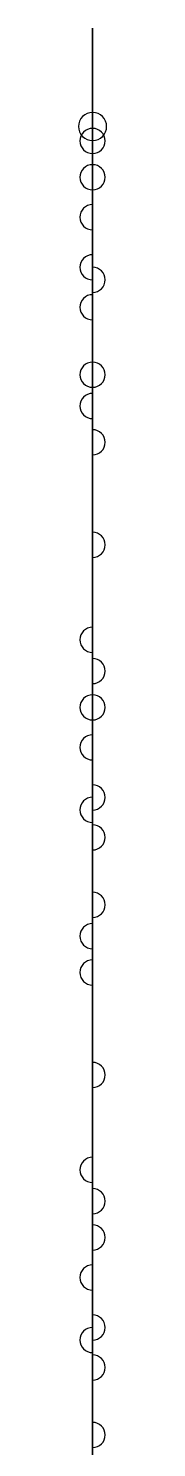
# Model space of a CAD drawing. Header units: millimetres. Extents: x 306 to 308, y -192 to 122.
# Drawn here: x 306.2 to 308.2, y 20.8 to 122 of the extents above; entities that cross this region are included whole.
import ezdxf

# ---------------------------------------------------------------- set-up
doc = ezdxf.new("R2010")
doc.units = ezdxf.units.MM
doc.layers.add('f', color=7, linetype='CONTINUOUS')

msp = doc.modelspace()

# ---------------------------------------------------------------- linework, layer by layer
at = {"layer": 'f'}
for p, q in [((307.16, 122, 373.26), (307.16, -192, 373.26)), ((307.16, 122, 373.26), (307.16, 122, -19.74)), ((307.16, -192, -19.74), (307.16, 122, -19.74)), ((307.16, 116, 169.76), (307.16, 116, 156.59)), ((307.16, 116, 208.26), (307.16, 116, 195.09)), ((307.16, 116, 246.76), (307.16, 116, 233.59)), ((307.16, 116, 285.26), (307.16, 116, 272.09)), ((307.16, 116, 366.26), (307.16, 116, 340.01)), ((307.16, 116, 323.76), (307.16, 116, 310.59)), ((307.16, 116, 135.26), (307.16, 116, 109.01)), ((307.16, 116, 92.76), (307.16, 116, 79.59)), ((307.16, 116, 58.26), (307.16, 116, 32.01)), ((307.16, 116, 15.76), (307.16, 116, 2.59)), ((307.16, 115, 170.76), (307.16, 108.53, 170.76)), ((307.16, 115, 209.26), (307.16, 108.53, 209.26)), ((307.16, 115, 213.26), (307.16, 102.11, 213.26)), ((307.16, 102.11, 211.26), (307.16, 115, 211.26)), ((307.16, 115, 247.76), (307.16, 108.53, 247.76)), ((307.16, 115, 286.26), (307.16, 108.53, 286.26)), ((307.16, 115, 328.76), (307.16, 102.11, 328.76)), ((307.16, 102.11, 326.76), (307.16, 115, 326.76)), ((307.16, 115, 290.26), (307.16, 102.11, 290.26)), ((307.16, 102.11, 288.26), (307.16, 115, 288.26)), ((307.16, 115, 251.76), (307.16, 102.11, 251.76)), ((307.16, 102.11, 249.76), (307.16, 115, 249.76)), ((307.16, 115, 97.76), (307.16, 102.11, 97.76)), ((307.16, 102.11, 95.76), (307.16, 115, 95.76)), ((307.16, 115, 20.76), (307.16, 102.11, 20.76)), ((307.16, 102.11, 18.76), (307.16, 115, 18.76)), ((307.16, 115, 174.76), (307.16, 102.11, 174.76)), ((307.16, 102.11, 172.76), (307.16, 115, 172.76)), ((307.16, 115, 367.26), (307.16, 102.11, 367.26)), ((307.16, 115, 324.76), (307.16, 108.53, 324.76)), ((307.16, 115, 136.26), (307.16, 102.11, 136.26)), ((307.16, 115, 93.76), (307.16, 108.53, 93.76)), ((307.16, 115, 59.26), (307.16, 102.11, 59.26)), ((307.16, 115, 16.76), (307.16, 108.53, 16.76)), ((307.16, 114.87, 188.55), (307.16, 104.97, 208.7)), ((307.16, 114.87, 150.05), (307.16, 104.97, 170.2)), ((307.16, 114.87, 304.05), (307.16, 104.97, 324.2)), ((307.16, 114.87, 265.55), (307.16, 104.97, 285.7)), ((307.16, 114.87, 73.05), (307.16, 104.97, 93.2)), ((307.16, 114.87, -3.95), (307.16, 104.97, 16.2)), ((307.16, 114.87, 227.05), (307.16, 104.97, 247.2)), ((307.16, 107.63, 169.32), (307.16, 114.1, 156.15)), ((307.16, 107.63, 207.82), (307.16, 114.1, 194.65)), ((307.16, 107.63, 246.32), (307.16, 114.1, 233.15)), ((307.16, 107.63, 284.82), (307.16, 114.1, 271.65)), ((307.16, 101.21, 365.82), (307.16, 114.1, 339.57)), ((307.16, 107.63, 323.32), (307.16, 114.1, 310.15)), ((307.16, 101.21, 134.82), (307.16, 114.1, 108.57)), ((307.16, 107.63, 92.32), (307.16, 114.1, 79.15)), ((307.16, 101.21, 57.82), (307.16, 114.1, 31.57)), ((307.16, 107.63, 15.32), (307.16, 114.1, 2.15)), ((307.16, 103.18, 207.82), (307.16, 113.07, 187.66)), ((307.16, 103.18, 169.32), (307.16, 113.07, 149.16)), ((307.16, 103.18, 323.32), (307.16, 113.07, 303.16)), ((307.16, 103.18, 284.82), (307.16, 113.07, 264.66)), ((307.16, 103.18, 92.32), (307.16, 113.07, 72.16)), ((307.16, 103.18, 15.32), (307.16, 113.07, -4.84)), ((307.16, 103.18, 246.32), (307.16, 113.07, 226.16)), ((307.16, 112.28, -12.3), (307.16, 98.19, 16.39)), ((307.16, 112.28, 64.7), (307.16, 98.19, 93.39)), ((307.16, 112.28, 218.7), (307.16, 98.19, 247.39)), ((307.16, 112.28, 257.2), (307.16, 98.19, 285.89)), ((307.16, 112.28, 295.7), (307.16, 98.19, 324.39)), ((307.16, 112.28, 141.7), (307.16, 98.19, 170.39)), ((307.16, 112.28, 180.2), (307.16, 98.19, 208.89)), ((307.16, 112.28, 103.2), (307.16, 98.19, 131.89)), ((307.16, 112.28, 26.2), (307.16, 98.19, 54.89)), ((307.16, 112.28, 334.2), (307.16, 98.19, 362.89)), ((307.16, 83.21, 217.26), (307.16, 111.38, 217.26)), ((307.16, 83.21, 255.76), (307.16, 111.38, 255.76)), ((307.16, 83.21, 294.26), (307.16, 111.38, 294.26)), ((307.16, 83.21, 140.26), (307.16, 111.38, 140.26)), ((307.16, 83.21, 178.76), (307.16, 111.38, 178.76)), ((307.16, 96.4, 15.51), (307.16, 110.48, -13.18)), ((307.16, 96.4, 92.51), (307.16, 110.48, 63.82)), ((307.16, 96.4, 131.01), (307.16, 110.48, 102.32)), ((307.16, 96.4, 54.01), (307.16, 110.48, 25.32)), ((307.16, 96.4, 362.01), (307.16, 110.48, 333.32)), ((307.16, 106.93, 65.26), (307.16, 83.21, 65.26)), ((307.16, 83.21, 63.26), (307.16, 106.93, 63.26)), ((307.16, 106.93, 103.76), (307.16, 83.21, 103.76)), ((307.16, 83.21, 101.76), (307.16, 106.93, 101.76)), ((307.16, 106.93, 26.76), (307.16, 83.21, 26.76)), ((307.16, 83.21, 24.76), (307.16, 106.93, 24.76)), ((307.16, 106.93, -11.74), (307.16, 83.21, -11.74)), ((307.16, 83.21, -13.74), (307.16, 106.93, -13.74)), ((307.16, 83.21, 332.76), (307.16, 106.93, 332.76)), ((307.16, 106.93, 334.76), (307.16, 83.21, 334.76)), ((307.16, 105.86, 338.2), (307.16, 98.19, 353.81)), ((307.16, 105.86, -8.3), (307.16, 98.19, 7.31)), ((307.16, 105.86, 30.2), (307.16, 98.19, 45.81)), ((307.16, 105.86, 107.2), (307.16, 98.19, 122.81)), ((307.16, 105.86, 68.7), (307.16, 98.19, 84.31)), ((307.16, 89.63, 336.76), (307.16, 104.96, 336.76)), ((307.16, 89.63, -9.74), (307.16, 104.96, -9.74)), ((307.16, 89.63, 28.76), (307.16, 104.96, 28.76)), ((307.16, 89.63, 105.76), (307.16, 104.96, 105.76)), ((307.16, 89.63, 67.26), (307.16, 104.96, 67.26)), ((307.16, 96.4, 353.81), (307.16, 88.73, 338.2)), ((307.16, 96.4, 7.31), (307.16, 88.73, -8.3)), ((307.16, 96.4, 45.81), (307.16, 88.73, 30.2)), ((307.16, 96.4, 247.39), (307.16, 82.31, 218.7)), ((307.16, 96.4, 285.89), (307.16, 82.31, 257.2)), ((307.16, 96.4, 324.39), (307.16, 82.31, 295.7)), ((307.16, 96.4, 170.39), (307.16, 82.31, 141.7)), ((307.16, 96.4, 208.89), (307.16, 82.31, 180.2)), ((307.16, 96.4, 122.81), (307.16, 88.73, 107.2)), ((307.16, 96.4, 84.31), (307.16, 88.73, 68.7)), ((307.16, 86.07, 337.32), (307.16, 95.97, 357.47)), ((307.16, 86.07, 29.32), (307.16, 95.97, 49.47)), ((307.16, 86.07, 106.32), (307.16, 95.97, 126.47)), ((307.16, 86.07, 67.82), (307.16, 95.97, 87.97)), ((307.16, 86.07, -9.18), (307.16, 95.97, 10.97)), ((307.16, 94.17, 358.35), (307.16, 84.28, 338.2)), ((307.16, 94.17, 50.35), (307.16, 84.28, 30.2)), ((307.16, 94.17, 127.35), (307.16, 84.28, 107.2)), ((307.16, 94.17, 88.85), (307.16, 84.28, 68.7)), ((307.16, 94.17, 11.85), (307.16, 84.28, -8.3)), ((307.16, 79.29, 298.63), (307.16, 93.38, 327.32)), ((307.16, 79.29, 221.63), (307.16, 93.38, 250.32)), ((307.16, 79.29, 29.13), (307.16, 93.38, 57.82)), ((307.16, 79.29, 67.63), (307.16, 93.38, 96.32)), ((307.16, 79.29, 106.13), (307.16, 93.38, 134.82)), ((307.16, 79.29, 260.13), (307.16, 93.38, 288.82)), ((307.16, 79.29, 337.13), (307.16, 93.38, 365.82)), ((307.16, 79.29, -9.37), (307.16, 93.38, 19.32)), ((307.16, 79.29, 183.13), (307.16, 93.38, 211.82)), ((307.16, 79.29, 144.63), (307.16, 93.38, 173.32)), ((307.16, 92.48, 290.26), (307.16, 64.31, 290.26)), ((307.16, 92.48, 367.26), (307.16, 64.31, 367.26)), ((307.16, 92.48, 20.76), (307.16, 64.31, 20.76)), ((307.16, 91.58, 328.2), (307.16, 77.5, 299.51)), ((307.16, 91.58, 251.2), (307.16, 77.5, 222.51)), ((307.16, 91.58, 58.7), (307.16, 77.5, 30.01)), ((307.16, 91.58, 97.2), (307.16, 77.5, 68.51)), ((307.16, 91.58, 135.7), (307.16, 77.5, 107.01)), ((307.16, 91.58, 212.7), (307.16, 77.5, 184.01)), ((307.16, 91.58, 174.2), (307.16, 77.5, 145.51)), ((307.16, 88.03, 174.76), (307.16, 64.31, 174.76)), ((307.16, 64.31, 172.76), (307.16, 88.03, 172.76)), ((307.16, 88.03, 213.26), (307.16, 64.31, 213.26)), ((307.16, 64.31, 211.26), (307.16, 88.03, 211.26)), ((307.16, 88.03, 136.26), (307.16, 64.31, 136.26)), ((307.16, 64.31, 134.26), (307.16, 88.03, 134.26)), ((307.16, 88.03, 97.76), (307.16, 64.31, 97.76)), ((307.16, 64.31, 95.76), (307.16, 88.03, 95.76)), ((307.16, 88.03, 59.26), (307.16, 64.31, 59.26)), ((307.16, 64.31, 57.26), (307.16, 88.03, 57.26)), ((307.16, 88.03, 251.76), (307.16, 64.31, 251.76)), ((307.16, 64.31, 249.76), (307.16, 88.03, 249.76)), ((307.16, 88.03, 328.76), (307.16, 64.31, 328.76)), ((307.16, 64.31, 326.76), (307.16, 88.03, 326.76)), ((307.16, 79.29, 307.7), (307.16, 86.96, 323.32)), ((307.16, 79.29, 230.7), (307.16, 86.96, 246.32)), ((307.16, 79.29, 38.2), (307.16, 86.96, 53.82)), ((307.16, 79.29, 76.7), (307.16, 86.96, 92.32)), ((307.16, 79.29, 115.2), (307.16, 86.96, 130.82)), ((307.16, 79.29, 192.2), (307.16, 86.96, 207.82)), ((307.16, 79.29, 153.7), (307.16, 86.96, 169.32)), ((307.16, 86.06, 324.76), (307.16, 70.73, 324.76)), ((307.16, 86.06, 247.76), (307.16, 70.73, 247.76)), ((307.16, 86.06, 55.26), (307.16, 70.73, 55.26)), ((307.16, 86.06, 93.76), (307.16, 70.73, 93.76)), ((307.16, 86.06, 132.26), (307.16, 70.73, 132.26)), ((307.16, 86.06, 209.26), (307.16, 70.73, 209.26)), ((307.16, 86.06, 170.76), (307.16, 70.73, 170.76)), ((307.16, 69.83, 323.32), (307.16, 77.5, 307.7)), ((307.16, 69.83, 246.32), (307.16, 77.5, 230.7)), ((307.16, 69.83, 53.82), (307.16, 77.5, 38.2)), ((307.16, 69.83, 92.32), (307.16, 77.5, 76.7)), ((307.16, 69.83, 130.82), (307.16, 77.5, 115.2)), ((307.16, 63.41, 288.82), (307.16, 77.5, 260.13)), ((307.16, 63.41, 365.82), (307.16, 77.5, 337.13)), ((307.16, 63.41, 19.32), (307.16, 77.5, -9.37)), ((307.16, 69.83, 207.82), (307.16, 77.5, 192.2)), ((307.16, 69.83, 169.32), (307.16, 77.5, 153.7)), ((307.16, 77.07, 150.05), (307.16, 67.17, 170.2)), ((307.16, 77.07, 188.55), (307.16, 67.17, 208.7)), ((307.16, 77.07, 111.55), (307.16, 67.17, 131.7)), ((307.16, 77.07, 73.05), (307.16, 67.17, 93.2)), ((307.16, 77.07, 34.55), (307.16, 67.17, 54.7)), ((307.16, 77.07, 227.05), (307.16, 67.17, 247.2)), ((307.16, 77.07, 304.05), (307.16, 67.17, 324.2)), ((307.16, 65.38, 169.32), (307.16, 75.27, 149.16)), ((307.16, 65.38, 207.82), (307.16, 75.27, 187.66)), ((307.16, 65.38, 130.82), (307.16, 75.27, 110.66)), ((307.16, 65.38, 92.32), (307.16, 75.27, 72.16)), ((307.16, 65.38, 53.82), (307.16, 75.27, 33.66)), ((307.16, 65.38, 246.32), (307.16, 75.27, 226.16)), ((307.16, 65.38, 323.32), (307.16, 75.27, 303.16)), ((307.16, 74.48, 295.7), (307.16, 60.39, 324.39)), ((307.16, 74.48, 180.2), (307.16, 60.39, 208.89)), ((307.16, 74.48, 26.2), (307.16, 60.39, 54.89)), ((307.16, 74.48, 218.7), (307.16, 60.39, 247.39)), ((307.16, 74.48, 103.2), (307.16, 60.39, 131.89)), ((307.16, 74.48, 64.7), (307.16, 60.39, 93.39)), ((307.16, 74.48, -12.3), (307.16, 60.39, 16.39)), ((307.16, 74.48, 257.2), (307.16, 60.39, 285.89)), ((307.16, 74.48, 334.2), (307.16, 60.39, 362.89)), ((307.16, 74.48, 141.7), (307.16, 60.39, 170.39)), ((307.16, 45.41, 101.76), (307.16, 73.58, 101.76)), ((307.16, 58.6, 323.51), (307.16, 72.68, 294.82)), ((307.16, 58.6, 208.01), (307.16, 72.68, 179.32)), ((307.16, 58.6, 54.01), (307.16, 72.68, 25.32)), ((307.16, 58.6, 246.51), (307.16, 72.68, 217.82)), ((307.16, 58.6, 92.51), (307.16, 72.68, 63.82)), ((307.16, 58.6, 15.51), (307.16, 72.68, -13.18)), ((307.16, 58.6, 285.01), (307.16, 72.68, 256.32)), ((307.16, 58.6, 362.01), (307.16, 72.68, 333.32)), ((307.16, 58.6, 169.51), (307.16, 72.68, 140.82)), ((307.16, 69.13, 142.26), (307.16, 45.41, 142.26)), ((307.16, 45.41, 140.26), (307.16, 69.13, 140.26)), ((307.16, 69.13, 334.76), (307.16, 45.41, 334.76)), ((307.16, 45.41, 332.76), (307.16, 69.13, 332.76)), ((307.16, 45.41, -13.74), (307.16, 69.13, -13.74)), ((307.16, 69.13, -11.74), (307.16, 45.41, -11.74)), ((307.16, 45.41, 63.26), (307.16, 69.13, 63.26)), ((307.16, 69.13, 65.26), (307.16, 45.41, 65.26)), ((307.16, 45.41, 294.26), (307.16, 69.13, 294.26)), ((307.16, 69.13, 296.26), (307.16, 45.41, 296.26)), ((307.16, 69.13, 219.26), (307.16, 45.41, 219.26)), ((307.16, 45.41, 217.26), (307.16, 69.13, 217.26)), ((307.16, 45.41, 24.76), (307.16, 69.13, 24.76)), ((307.16, 69.13, 26.76), (307.16, 45.41, 26.76)), ((307.16, 69.13, 180.76), (307.16, 45.41, 180.76)), ((307.16, 45.41, 178.76), (307.16, 69.13, 178.76)), ((307.16, 45.41, 255.76), (307.16, 69.13, 255.76)), ((307.16, 69.13, 257.76), (307.16, 45.41, 257.76)), ((307.16, 68.06, 261.2), (307.16, 60.39, 276.81)), ((307.16, 68.06, 184.2), (307.16, 60.39, 199.81)), ((307.16, 68.06, 30.2), (307.16, 60.39, 45.81)), ((307.16, 68.06, 222.7), (307.16, 60.39, 238.31)), ((307.16, 68.06, 299.7), (307.16, 60.39, 315.31)), ((307.16, 68.06, 68.7), (307.16, 60.39, 84.31)), ((307.16, 68.06, -8.3), (307.16, 60.39, 7.31)), ((307.16, 68.06, 338.2), (307.16, 60.39, 353.81)), ((307.16, 68.06, 145.7), (307.16, 60.39, 161.31)), ((307.16, 51.83, 259.76), (307.16, 67.16, 259.76)), ((307.16, 51.83, 182.76), (307.16, 67.16, 182.76)), ((307.16, 51.83, 28.76), (307.16, 67.16, 28.76)), ((307.16, 51.83, 221.26), (307.16, 67.16, 221.26)), ((307.16, 51.83, 298.26), (307.16, 67.16, 298.26)), ((307.16, 51.83, 67.26), (307.16, 67.16, 67.26)), ((307.16, 51.83, -9.74), (307.16, 67.16, -9.74)), ((307.16, 51.83, 336.76), (307.16, 67.16, 336.76)), ((307.16, 51.83, 144.26), (307.16, 67.16, 144.26)), ((307.16, 58.6, 276.81), (307.16, 50.93, 261.2)), ((307.16, 58.6, 199.81), (307.16, 50.93, 184.2)), ((307.16, 58.6, 45.81), (307.16, 50.93, 30.2)), ((307.16, 58.6, 238.31), (307.16, 50.93, 222.7)), ((307.16, 58.6, 131.89), (307.16, 44.51, 103.2)), ((307.16, 58.6, 315.31), (307.16, 50.93, 299.7)), ((307.16, 58.6, 84.31), (307.16, 50.93, 68.7)), ((307.16, 58.6, 7.31), (307.16, 50.93, -8.3)), ((307.16, 58.6, 353.81), (307.16, 50.93, 338.2)), ((307.16, 58.6, 161.31), (307.16, 50.93, 145.7)), ((307.16, 48.27, 144.82), (307.16, 58.17, 164.97)), ((307.16, 48.27, 337.32), (307.16, 58.17, 357.47)), ((307.16, 48.27, 260.32), (307.16, 58.17, 280.47)), ((307.16, 48.27, -9.18), (307.16, 58.17, 10.97)), ((307.16, 48.27, 67.82), (307.16, 58.17, 87.97)), ((307.16, 48.27, 298.82), (307.16, 58.17, 318.97)), ((307.16, 48.27, 221.82), (307.16, 58.17, 241.97)), ((307.16, 48.27, 29.32), (307.16, 58.17, 49.47)), ((307.16, 48.27, 183.32), (307.16, 58.17, 203.47)), ((307.16, 56.37, 165.85), (307.16, 46.48, 145.7)), ((307.16, 56.37, 358.35), (307.16, 46.48, 338.2)), ((307.16, 56.37, 281.35), (307.16, 46.48, 261.2)), ((307.16, 56.37, 11.85), (307.16, 46.48, -8.3)), ((307.16, 56.37, 88.85), (307.16, 46.48, 68.7)), ((307.16, 56.37, 319.85), (307.16, 46.48, 299.7)), ((307.16, 56.37, 242.85), (307.16, 46.48, 222.7)), ((307.16, 56.37, 50.35), (307.16, 46.48, 30.2)), ((307.16, 56.37, 204.35), (307.16, 46.48, 184.2)), ((307.16, 41.49, 67.63), (307.16, 55.58, 96.32)), ((307.16, 41.49, 144.63), (307.16, 55.58, 173.32)), ((307.16, 41.49, 298.63), (307.16, 55.58, 327.32)), ((307.16, 41.49, 183.13), (307.16, 55.58, 211.82)), ((307.16, 41.49, 106.13), (307.16, 55.58, 134.82)), ((307.16, 41.49, 260.13), (307.16, 55.58, 288.82)), ((307.16, 41.49, 29.13), (307.16, 55.58, 57.82)), ((307.16, 41.49, -9.37), (307.16, 55.58, 19.32)), ((307.16, 41.49, 221.63), (307.16, 55.58, 250.32)), ((307.16, 41.49, 337.13), (307.16, 55.58, 365.82)), ((307.16, 54.68, 290.26), (307.16, 26.51, 290.26)), ((307.16, 54.68, 59.26), (307.16, 26.51, 59.26)), ((307.16, 54.68, 20.76), (307.16, 26.51, 20.76)), ((307.16, 53.78, 97.2), (307.16, 39.7, 68.51)), ((307.16, 53.78, 174.2), (307.16, 39.7, 145.51)), ((307.16, 53.78, 328.2), (307.16, 39.7, 299.51)), ((307.16, 53.78, 212.7), (307.16, 39.7, 184.01)), ((307.16, 53.78, 135.7), (307.16, 39.7, 107.01)), ((307.16, 53.78, 251.2), (307.16, 39.7, 222.51)), ((307.16, 53.78, 366.7), (307.16, 39.7, 338.01)), ((307.16, 50.23, 367.26), (307.16, 26.51, 367.26)), ((307.16, 26.51, 365.26), (307.16, 50.23, 365.26)), ((307.16, 50.23, 251.76), (307.16, 26.51, 251.76)), ((307.16, 26.51, 249.76), (307.16, 50.23, 249.76)), ((307.16, 50.23, 136.26), (307.16, 26.51, 136.26)), ((307.16, 26.51, 134.26), (307.16, 50.23, 134.26)), ((307.16, 50.23, 97.76), (307.16, 26.51, 97.76)), ((307.16, 26.51, 95.76), (307.16, 50.23, 95.76)), ((307.16, 50.23, 213.26), (307.16, 26.51, 213.26)), ((307.16, 26.51, 211.26), (307.16, 50.23, 211.26)), ((307.16, 50.23, 328.76), (307.16, 26.51, 328.76)), ((307.16, 26.51, 326.76), (307.16, 50.23, 326.76)), ((307.16, 50.23, 174.76), (307.16, 26.51, 174.76)), ((307.16, 26.51, 172.76), (307.16, 50.23, 172.76)), ((307.16, 41.49, 153.7), (307.16, 49.16, 169.32)), ((307.16, 41.49, 307.7), (307.16, 49.16, 323.32)), ((307.16, 41.49, 192.2), (307.16, 49.16, 207.82)), ((307.16, 41.49, 76.7), (307.16, 49.16, 92.32)), ((307.16, 41.49, 115.2), (307.16, 49.16, 130.82)), ((307.16, 41.49, 230.7), (307.16, 49.16, 246.32)), ((307.16, 41.49, 346.2), (307.16, 49.16, 361.82)), ((307.16, 48.26, 170.76), (307.16, 32.93, 170.76)), ((307.16, 48.26, 324.76), (307.16, 32.93, 324.76)), ((307.16, 48.26, 209.26), (307.16, 32.93, 209.26)), ((307.16, 48.26, 93.76), (307.16, 32.93, 93.76)), ((307.16, 48.26, 132.26), (307.16, 32.93, 132.26)), ((307.16, 48.26, 247.76), (307.16, 32.93, 247.76)), ((307.16, 48.26, 363.26), (307.16, 32.93, 363.26)), ((307.16, 32.03, 169.32), (307.16, 39.7, 153.7)), ((307.16, 32.03, 323.32), (307.16, 39.7, 307.7)), ((307.16, 32.03, 207.82), (307.16, 39.7, 192.2)), ((307.16, 32.03, 92.32), (307.16, 39.7, 76.7)), ((307.16, 32.03, 130.82), (307.16, 39.7, 115.2)), ((307.16, 25.61, 288.82), (307.16, 39.7, 260.13)), ((307.16, 25.61, 57.82), (307.16, 39.7, 29.13)), ((307.16, 25.61, 19.32), (307.16, 39.7, -9.37)), ((307.16, 32.03, 246.32), (307.16, 39.7, 230.7)), ((307.16, 32.03, 361.82), (307.16, 39.7, 346.2)), ((307.16, 39.27, 342.55), (307.16, 29.37, 362.7)), ((307.16, 39.27, 227.05), (307.16, 29.37, 247.2)), ((307.16, 39.27, 73.05), (307.16, 29.37, 93.2)), ((307.16, 39.27, 111.55), (307.16, 29.37, 131.7)), ((307.16, 39.27, 188.55), (307.16, 29.37, 208.7)), ((307.16, 39.27, 304.05), (307.16, 29.37, 324.2)), ((307.16, 39.27, 150.05), (307.16, 29.37, 170.2)), ((307.16, 27.58, 361.82), (307.16, 37.47, 341.66)), ((307.16, 27.58, 246.32), (307.16, 37.47, 226.16)), ((307.16, 27.58, 92.32), (307.16, 37.47, 72.16)), ((307.16, 27.58, 130.82), (307.16, 37.47, 110.66)), ((307.16, 27.58, 207.82), (307.16, 37.47, 187.66)), ((307.16, 27.58, 323.32), (307.16, 37.47, 303.16)), ((307.16, 27.58, 169.32), (307.16, 37.47, 149.16)), ((307.16, 36.68, -12.3), (307.16, 22.59, 16.39)), ((307.16, 36.68, 26.2), (307.16, 22.59, 54.89)), ((307.16, 36.68, 180.2), (307.16, 22.59, 208.89)), ((307.16, 36.68, 103.2), (307.16, 22.59, 131.89)), ((307.16, 36.68, 257.2), (307.16, 22.59, 285.89)), ((307.16, 36.68, 295.7), (307.16, 22.59, 324.39)), ((307.16, 36.68, 218.7), (307.16, 22.59, 247.39)), ((307.16, 36.68, 334.2), (307.16, 22.59, 362.89)), ((307.16, 36.68, 141.7), (307.16, 22.59, 170.39)), ((307.16, 36.68, 64.7), (307.16, 22.59, 93.39)), ((307.16, 7.61, 294.26), (307.16, 35.78, 294.26)), ((307.16, 7.61, 217.26), (307.16, 35.78, 217.26)), ((307.16, 7.61, 332.76), (307.16, 35.78, 332.76)), ((307.16, 7.61, 140.26), (307.16, 35.78, 140.26)), ((307.16, 20.8, 15.51), (307.16, 34.88, -13.18)), ((307.16, 20.8, 54.01), (307.16, 34.88, 25.32)), ((307.16, 20.8, 208.01), (307.16, 34.88, 179.32)), ((307.16, 20.8, 131.01), (307.16, 34.88, 102.32)), ((307.16, 20.8, 285.01), (307.16, 34.88, 256.32)), ((307.16, 20.8, 92.51), (307.16, 34.88, 63.82)), ((307.16, 7.61, -13.74), (307.16, 31.33, -13.74)), ((307.16, 31.33, -11.74), (307.16, 7.61, -11.74)), ((307.16, 31.33, 65.26), (307.16, 7.61, 65.26)), ((307.16, 7.61, 63.26), (307.16, 31.33, 63.26)), ((307.16, 7.61, 255.76), (307.16, 31.33, 255.76)), ((307.16, 31.33, 257.76), (307.16, 7.61, 257.76)), ((307.16, 7.61, 101.76), (307.16, 31.33, 101.76)), ((307.16, 31.33, 103.76), (307.16, 7.61, 103.76)), ((307.16, 7.61, 178.76), (307.16, 31.33, 178.76)), ((307.16, 31.33, 180.76), (307.16, 7.61, 180.76)), ((307.16, 7.61, 24.76), (307.16, 31.33, 24.76)), ((307.16, 31.33, 26.76), (307.16, 7.61, 26.76)), ((307.16, 30.26, -8.3), (307.16, 22.59, 7.31)), ((307.16, 30.26, 107.2), (307.16, 22.59, 122.81)), ((307.16, 30.26, 261.2), (307.16, 22.59, 276.81)), ((307.16, 30.26, 68.7), (307.16, 22.59, 84.31)), ((307.16, 30.26, 184.2), (307.16, 22.59, 199.81)), ((307.16, 30.26, 30.2), (307.16, 22.59, 45.81)), ((307.16, 14.03, -9.74), (307.16, 29.36, -9.74)), ((307.16, 14.03, 105.76), (307.16, 29.36, 105.76)), ((307.16, 14.03, 259.76), (307.16, 29.36, 259.76)), ((307.16, 14.03, 67.26), (307.16, 29.36, 67.26)), ((307.16, 14.03, 182.76), (307.16, 29.36, 182.76)), ((307.16, 14.03, 28.76), (307.16, 29.36, 28.76)), ((307.16, 20.8, 122.81), (307.16, 13.13, 107.2)), ((307.16, 20.8, 276.81), (307.16, 13.13, 261.2)), ((307.16, 20.8, 324.39), (307.16, 6.71, 295.7)), ((307.16, 20.8, 247.39), (307.16, 6.71, 218.7)), ((307.16, 20.8, 362.89), (307.16, 6.71, 334.2)), ((307.16, 20.8, 170.39), (307.16, 6.71, 141.7)), ((307.16, 20.8, 84.31), (307.16, 13.13, 68.7)), ((307.16, 20.8, 199.81), (307.16, 13.13, 184.2)), ((307.16, 20.8, 45.81), (307.16, 13.13, 30.2))]:
    msp.add_line(p, q, dxfattribs=at)
for centre, radius, start, end in [((307.16, 115, 233.59), 1, 90, -90), ((307.16, 115, 272.09), 1, 90, -90), ((307.16, 115, 340.01), 1, 90, -90), ((307.16, 115, 310.59), 1, 90, -90), ((307.16, 115, 109.01), 1, 90, -90), ((307.16, 115, 79.59), 1, 90, -90), ((307.16, 115, 32.01), 1, 90, -90), ((307.16, 115, 2.59), 1, 90, -90), ((307.16, 115, 156.59), 1, -90, 90), ((307.16, 115, 195.09), 1, -90, 90), ((307.16, 113.97, 265.11), 0.898, 90, -90), ((307.16, 115, 169.76), 0, -90, 90), ((307.16, 115, 208.26), 0.000000001, 90, 90), ((307.16, 115, 212.26), 0.000000001, 90, -90), ((307.16, 115, 246.76), 0.000000001, 90, 90), ((307.16, 115, 285.26), 0.000000001, 90, 90), ((307.16, 115, 327.76), 0.000000001, 90, -90), ((307.16, 115, 289.26), 0.000000001, 90, -90), ((307.16, 115, 250.76), 0.000000001, 90, -90), ((307.16, 115, 96.76), 0.000000001, 90, -90), ((307.16, 115, 19.76), 0.000000001, 90, -90), ((307.16, 115, 173.76), 0.000000001, 90, -90), ((307.16, 115, 366.26), 0.000000001, 90, 90), ((307.16, 115, 323.76), 0.000000001, 90, 90), ((307.16, 115, 135.26), 0.000000001, 90, 90), ((307.16, 115, 92.76), 0.000000001, 90, 90), ((307.16, 115, 58.26), 0.000000001, 90, 90), ((307.16, 115, 15.76), 0.000000001, 90, 90), ((307.16, 113.97, 188.11), 0.898, -90, 90), ((307.16, 113.97, 149.61), 0.898, -90, 90), ((307.16, 113.97, 303.61), 0.898, -90, 90), ((307.16, 113.97, 72.61), 0.898, -90, 90), ((307.16, 113.97, -4.39), 0.898, -90, 90), ((307.16, 113.97, 226.61), 0.898, -90, 90), ((307.16, 111.38, -12.74), 0.898, 90, -90), ((307.16, 111.38, 64.26), 0.898, 90, -90), ((307.16, 111.38, 102.76), 0.898, 90, -90), ((307.16, 111.38, 25.76), 0.898, 90, -90), ((307.16, 111.38, 333.76), 0.898, 90, -90), ((307.16, 111.38, 218.26), 0.898, -90, 90), ((307.16, 111.38, 256.76), 0.898, -90, 90), ((307.16, 111.38, 295.26), 0.898, -90, 90), ((307.16, 111.38, 141.26), 0.898, -90, 90), ((307.16, 111.38, 179.76), 0.898, -90, 90), ((307.16, 108.53, 169.76), 0.898, 90, -90), ((307.16, 108.53, 208.26), 0.898, 90, -90), ((307.16, 108.53, 246.76), 0.898, 90, -90), ((307.16, 108.53, 285.26), 0.898, 90, -90), ((307.16, 108.53, 323.76), 0.898, 90, -90), ((307.16, 108.53, 92.76), 0.898, 90, -90), ((307.16, 108.53, 15.76), 0.898, 90, -90), ((307.16, 106.93, 64.26), 0.000000001, 90, -90), ((307.16, 106.93, 102.76), 0.000000001, 90, -90), ((307.16, 106.93, 25.76), 0.000000001, 90, -90), ((307.16, 106.93, -12.74), 0.000000001, 90, -90), ((307.16, 106.93, 333.76), 0.000000001, 90, -90), ((307.16, 104.96, 337.76), 0.898, 90, -90), ((307.16, 104.96, -8.74), 0.898, 90, -90), ((307.16, 104.96, 29.76), 0.898, 90, -90), ((307.16, 104.96, 106.76), 0.898, 90, -90), ((307.16, 104.96, 68.26), 0.898, 90, -90), ((307.16, 104.07, 208.26), 0.898, -90, 90), ((307.16, 104.07, 169.76), 0.898, -90, 90), ((307.16, 104.07, 323.76), 0.898, -90, 90), ((307.16, 104.07, 285.26), 0.898, -90, 90), ((307.16, 104.07, 92.76), 0.898, -90, 90), ((307.16, 104.07, 15.76), 0.898, -90, 90), ((307.16, 104.07, 246.76), 0.898, -90, 90), ((307.16, 102.11, 366.26), 0.898, 90, -90), ((307.16, 102.11, 135.26), 0.898, 90, -90), ((307.16, 102.11, 58.26), 0.898, 90, -90), ((307.16, 102.11, 212.26), 0.000000001, -90, 90), ((307.16, 102.11, 327.76), 0.000000001, -90, 90), ((307.16, 102.11, 289.26), 0.000000001, -90, 90), ((307.16, 102.11, 250.76), 0.000000001, -90, 90), ((307.16, 102.11, 96.76), 0.000000001, -90, 90), ((307.16, 102.11, 19.76), 0.000000001, -90, 90), ((307.16, 102.11, 173.76), 0.000000001, -90, 90), ((307.16, 97.3, 353.37), 0.898, 90, -90), ((307.16, 97.3, 6.87), 0.898, 90, -90), ((307.16, 97.3, 45.37), 0.898, 90, -90), ((307.16, 97.3, 246.95), 0.898, 90, -90), ((307.16, 97.3, 285.45), 0.898, 90, -90), ((307.16, 97.3, 323.95), 0.898, 90, -90), ((307.16, 97.3, 169.95), 0.898, 90, -90), ((307.16, 97.3, 208.45), 0.898, 90, -90), ((307.16, 97.3, 122.37), 0.898, 90, -90), ((307.16, 97.3, 83.87), 0.898, 90, -90), ((307.16, 97.3, 15.95), 0.898, -90, 90), ((307.16, 97.3, 92.95), 0.898, -90, 90), ((307.16, 97.3, 131.45), 0.898, -90, 90), ((307.16, 97.3, 54.45), 0.898, -90, 90), ((307.16, 97.3, 362.45), 0.898, -90, 90), ((307.16, 95.07, 357.91), 0.898, 90, -90), ((307.16, 95.07, 49.91), 0.898, 90, -90), ((307.16, 95.07, 126.91), 0.898, 90, -90), ((307.16, 95.07, 88.41), 0.898, 90, -90), ((307.16, 95.07, 11.41), 0.898, 90, -90), ((307.16, 92.48, 327.76), 0.898, -90, 90), ((307.16, 92.48, 250.76), 0.898, -90, 90), ((307.16, 92.48, 58.26), 0.898, -90, 90), ((307.16, 92.48, 96.76), 0.898, -90, 90), ((307.16, 92.48, 135.26), 0.898, -90, 90), ((307.16, 92.48, 212.26), 0.898, -90, 90), ((307.16, 92.48, 173.76), 0.898, -90, 90), ((307.16, 92.48, 289.26), 0.000000001, 90, 90), ((307.16, 92.48, 366.26), 0.000000001, 90, 90), ((307.16, 92.48, 19.76), 0.000000001, 90, 90), ((307.16, 89.63, 337.76), 0.000000001, -90, -90), ((307.16, 89.63, -8.74), 0.000000001, -90, -90), ((307.16, 89.63, 29.76), 0.000000001, -90, -90), ((307.16, 89.63, 106.76), 0.000000001, -90, -90), ((307.16, 89.63, 68.26), 0.000000001, -90, -90), ((307.16, 88.03, 173.76), 0.000000001, 90, -90), ((307.16, 88.03, 212.26), 0.000000001, 90, -90), ((307.16, 88.03, 135.26), 0.000000001, 90, -90), ((307.16, 88.03, 96.76), 0.000000001, 90, -90), ((307.16, 88.03, 58.26), 0.000000001, 90, -90), ((307.16, 88.03, 250.76), 0.000000001, 90, -90), ((307.16, 88.03, 327.76), 0.000000001, 90, -90), ((307.16, 85.17, 337.76), 0.898, -90, 90), ((307.16, 85.17, 29.76), 0.898, -90, 90), ((307.16, 85.17, 106.76), 0.898, -90, 90), ((307.16, 85.17, 68.26), 0.898, -90, 90), ((307.16, 85.17, -8.74), 0.898, -90, 90), ((307.16, 86.06, 323.76), 0.000000001, 90, 90), ((307.16, 86.06, 246.76), 0.000000001, 90, 90), ((307.16, 86.06, 54.26), 0.000000001, 90, 90), ((307.16, 86.06, 92.76), 0.000000001, 90, 90), ((307.16, 86.06, 131.26), 0.000000001, 90, 90), ((307.16, 86.06, 208.26), 0.000000001, 90, 90), ((307.16, 86.06, 169.76), 0.000000001, 90, 90), ((307.16, 83.21, 64.26), 0.000000001, -90, 90), ((307.16, 83.21, 102.76), 0.000000001, -90, 90), ((307.16, 83.21, 218.26), 0.000000001, -90, -90), ((307.16, 83.21, 256.76), 0.000000001, -90, -90), ((307.16, 83.21, 295.26), 0.000000001, -90, -90), ((307.16, 83.21, 141.26), 0.000000001, -90, -90), ((307.16, 83.21, 179.76), 0.000000001, -90, -90), ((307.16, 83.21, 25.76), 0.000000001, -90, 90), ((307.16, 83.21, -12.74), 0.000000001, -90, 90), ((307.16, 83.21, 333.76), 0.000000001, -90, 90), ((307.16, 78.4, 299.07), 0.898, 90, -90), ((307.16, 78.4, 308.14), 0.898, 90, -90), ((307.16, 78.4, 222.07), 0.898, 90, -90), ((307.16, 78.4, 231.14), 0.898, 90, -90), ((307.16, 78.4, 29.57), 0.898, 90, -90), ((307.16, 78.4, 38.64), 0.898, 90, -90), ((307.16, 78.4, 68.07), 0.898, 90, -90), ((307.16, 78.4, 77.14), 0.898, 90, -90), ((307.16, 78.4, 106.57), 0.898, 90, -90), ((307.16, 78.4, 115.64), 0.898, 90, -90), ((307.16, 78.4, 260.57), 0.898, 90, -90), ((307.16, 78.4, 337.57), 0.898, 90, -90), ((307.16, 78.4, -8.93), 0.898, 90, -90), ((307.16, 78.4, 183.57), 0.898, 90, -90), ((307.16, 78.4, 192.64), 0.898, 90, -90), ((307.16, 78.4, 154.14), 0.898, 90, -90), ((307.16, 78.4, 145.07), 0.898, 90, -90), ((307.16, 76.17, 149.61), 0.898, -90, 90), ((307.16, 76.17, 188.11), 0.898, -90, 90), ((307.16, 76.17, 111.11), 0.898, -90, 90), ((307.16, 76.17, 72.61), 0.898, -90, 90), ((307.16, 76.17, 34.11), 0.898, -90, 90), ((307.16, 76.17, 226.61), 0.898, -90, 90), ((307.16, 76.17, 303.61), 0.898, -90, 90), ((307.16, 73.58, 295.26), 0.898, 90, -90), ((307.16, 73.58, 179.76), 0.898, 90, -90), ((307.16, 73.58, 25.76), 0.898, 90, -90), ((307.16, 73.58, 218.26), 0.898, 90, -90), ((307.16, 73.58, 64.26), 0.898, 90, -90), ((307.16, 73.58, -12.74), 0.898, 90, -90), ((307.16, 73.58, 256.76), 0.898, 90, -90), ((307.16, 73.58, 333.76), 0.898, 90, -90), ((307.16, 73.58, 141.26), 0.898, 90, -90), ((307.16, 73.58, 102.76), 0.898, -90, 90), ((307.16, 70.73, 323.76), 0.898, 90, -90), ((307.16, 70.73, 246.76), 0.898, 90, -90), ((307.16, 70.73, 54.26), 0.898, 90, -90), ((307.16, 70.73, 92.76), 0.898, 90, -90), ((307.16, 70.73, 131.26), 0.898, 90, -90), ((307.16, 70.73, 208.26), 0.898, 90, -90), ((307.16, 70.73, 169.76), 0.898, 90, -90), ((307.16, 69.13, 141.26), 0.000000001, 90, -90), ((307.16, 69.13, 333.76), 0.000000001, 90, -90), ((307.16, 69.13, -12.74), 0.000000001, 90, -90), ((307.16, 69.13, 64.26), 0.000000001, 90, -90), ((307.16, 69.13, 295.26), 0.000000001, 90, -90), ((307.16, 69.13, 218.26), 0.000000001, 90, -90), ((307.16, 69.13, 25.76), 0.000000001, 90, -90), ((307.16, 69.13, 179.76), 0.000000001, 90, -90), ((307.16, 69.13, 256.76), 0.000000001, 90, -90), ((307.16, 67.16, 260.76), 0.898, -90, 90), ((307.16, 67.16, 183.76), 0.898, -90, 90), ((307.16, 67.16, 29.76), 0.898, -90, 90), ((307.16, 67.16, 222.26), 0.898, -90, 90), ((307.16, 67.16, 299.26), 0.898, -90, 90), ((307.16, 67.16, 68.26), 0.898, -90, 90), ((307.16, 67.16, -8.74), 0.898, -90, 90), ((307.16, 67.16, 337.76), 0.898, -90, 90), ((307.16, 67.16, 145.26), 0.898, -90, 90), ((307.16, 66.27, 169.76), 0.898, 90, -90), ((307.16, 66.27, 208.26), 0.898, 90, -90), ((307.16, 66.27, 131.26), 0.898, 90, -90), ((307.16, 66.27, 92.76), 0.898, 90, -90), ((307.16, 66.27, 54.26), 0.898, 90, -90), ((307.16, 66.27, 246.76), 0.898, 90, -90), ((307.16, 66.27, 323.76), 0.898, 90, -90), ((307.16, 64.31, 289.26), 0.898, -90, 90), ((307.16, 64.31, 366.26), 0.898, -90, 90), ((307.16, 64.31, 19.76), 0.898, -90, 90), ((307.16, 64.31, 173.76), 0.000000001, -90, 90), ((307.16, 64.31, 212.26), 0.000000001, -90, 90), ((307.16, 64.31, 135.26), 0.000000001, -90, 90), ((307.16, 64.31, 96.76), 0.000000001, -90, 90), ((307.16, 64.31, 58.26), 0.000000001, -90, 90), ((307.16, 64.31, 250.76), 0.000000001, -90, 90), ((307.16, 64.31, 327.76), 0.000000001, -90, 90), ((307.16, 59.5, 323.95), 0.898, -90, 90), ((307.16, 59.5, 276.37), 0.898, -90, 90), ((307.16, 59.5, 208.45), 0.898, -90, 90), ((307.16, 59.5, 199.37), 0.898, -90, 90), ((307.16, 59.5, 54.45), 0.898, -90, 90), ((307.16, 59.5, 45.37), 0.898, -90, 90), ((307.16, 59.5, 246.95), 0.898, -90, 90), ((307.16, 59.5, 237.87), 0.898, -90, 90), ((307.16, 59.5, 131.45), 0.898, -90, 90), ((307.16, 59.5, 314.87), 0.898, -90, 90), ((307.16, 59.5, 83.87), 0.898, -90, 90), ((307.16, 59.5, 92.95), 0.898, -90, 90), ((307.16, 59.5, 6.87), 0.898, -90, 90), ((307.16, 59.5, 15.95), 0.898, -90, 90), ((307.16, 59.5, 285.45), 0.898, -90, 90), ((307.16, 59.5, 353.37), 0.898, -90, 90), ((307.16, 59.5, 362.45), 0.898, -90, 90), ((307.16, 59.5, 160.87), 0.898, -90, 90), ((307.16, 59.5, 169.95), 0.898, -90, 90), ((307.16, 57.27, 165.41), 0.898, 90, -90), ((307.16, 57.27, 357.91), 0.898, 90, -90), ((307.16, 57.27, 280.91), 0.898, 90, -90), ((307.16, 57.27, 11.41), 0.898, 90, -90), ((307.16, 57.27, 88.41), 0.898, 90, -90), ((307.16, 57.27, 319.41), 0.898, 90, -90), ((307.16, 57.27, 242.41), 0.898, 90, -90), ((307.16, 57.27, 49.91), 0.898, 90, -90), ((307.16, 57.27, 203.91), 0.898, 90, -90), ((307.16, 54.68, 96.76), 0.898, 90, -90), ((307.16, 54.68, 173.76), 0.898, 90, -90), ((307.16, 54.68, 327.76), 0.898, 90, -90), ((307.16, 54.68, 212.26), 0.898, 90, -90), ((307.16, 54.68, 135.26), 0.898, 90, -90), ((307.16, 54.68, 250.76), 0.898, 90, -90), ((307.16, 54.68, 366.26), 0.898, 90, -90), ((307.16, 54.68, 289.26), 0.000000001, 90, 90), ((307.16, 54.68, 58.26), 0.000000001, 90, 90), ((307.16, 54.68, 19.76), 0.000000001, 90, 90), ((307.16, 51.83, 260.76), 0.000000001, -90, -90), ((307.16, 51.83, 183.76), 0.000000001, -90, -90), ((307.16, 51.83, 29.76), 0.000000001, -90, -90), ((307.16, 51.83, 222.26), 0.000000001, -90, -90), ((307.16, 51.83, 299.26), 0.000000001, -90, -90), ((307.16, 51.83, 68.26), 0.000000001, -90, -90), ((307.16, 51.83, -8.74), 0.000000001, -90, -90), ((307.16, 51.83, 337.76), 0.000000001, -90, -90), ((307.16, 51.83, 145.26), 0.000000001, -90, -90), ((307.16, 50.23, 366.26), 0.000000001, 90, -90), ((307.16, 50.23, 250.76), 0.000000001, 90, -90), ((307.16, 50.23, 135.26), 0.000000001, 90, -90), ((307.16, 50.23, 96.76), 0.000000001, 90, -90), ((307.16, 50.23, 212.26), 0.000000001, 90, -90), ((307.16, 50.23, 327.76), 0.000000001, 90, -90), ((307.16, 50.23, 173.76), 0.000000001, 90, -90), ((307.16, 47.37, 145.26), 0.898, -90, 90), ((307.16, 47.37, 337.76), 0.898, -90, 90), ((307.16, 47.37, 260.76), 0.898, -90, 90), ((307.16, 47.37, -8.74), 0.898, -90, 90), ((307.16, 47.37, 68.26), 0.898, -90, 90), ((307.16, 47.37, 299.26), 0.898, -90, 90), ((307.16, 47.37, 222.26), 0.898, -90, 90), ((307.16, 47.37, 29.76), 0.898, -90, 90), ((307.16, 47.37, 183.76), 0.898, -90, 90), ((307.16, 48.26, 169.76), 0.000000001, 90, 90), ((307.16, 48.26, 323.76), 0.000000001, 90, 90), ((307.16, 48.26, 208.26), 0.000000001, 90, 90), ((307.16, 48.26, 92.76), 0.000000001, 90, 90), ((307.16, 48.26, 131.26), 0.000000001, 90, 90), ((307.16, 48.26, 246.76), 0.000000001, 90, 90), ((307.16, 48.26, 362.26), 0.000000001, 90, 90), ((307.16, 45.41, 141.26), 0.000000001, -90, 90), ((307.16, 45.41, 333.76), 0.000000001, -90, 90), ((307.16, 45.41, -12.74), 0.000000001, -90, 90), ((307.16, 45.41, 64.26), 0.000000001, -90, 90), ((307.16, 45.41, 102.76), 0.000000001, -90, -90), ((307.16, 45.41, 295.26), 0.000000001, -90, 90), ((307.16, 45.41, 218.26), 0.000000001, -90, 90), ((307.16, 45.41, 25.76), 0.000000001, -90, 90), ((307.16, 45.41, 179.76), 0.000000001, -90, 90), ((307.16, 45.41, 256.76), 0.000000001, -90, 90), ((307.16, 40.6, 68.07), 0.898, 90, -90), ((307.16, 40.6, 145.07), 0.898, 90, -90), ((307.16, 40.6, 154.14), 0.898, 90, -90), ((307.16, 40.6, 299.07), 0.898, 90, -90), ((307.16, 40.6, 308.14), 0.898, 90, -90), ((307.16, 40.6, 192.64), 0.898, 90, -90), ((307.16, 40.6, 183.57), 0.898, 90, -90), ((307.16, 40.6, 77.14), 0.898, 90, -90), ((307.16, 40.6, 106.57), 0.898, 90, -90), ((307.16, 40.6, 115.64), 0.898, 90, -90), ((307.16, 40.6, 260.57), 0.898, 90, -90), ((307.16, 40.6, 29.57), 0.898, 90, -90), ((307.16, 40.6, -8.93), 0.898, 90, -90), ((307.16, 40.6, 231.14), 0.898, 90, -90), ((307.16, 40.6, 222.07), 0.898, 90, -90), ((307.16, 40.6, 346.64), 0.898, 90, -90), ((307.16, 40.6, 337.57), 0.898, 90, -90), ((307.16, 38.37, 342.11), 0.898, -90, 90), ((307.16, 38.37, 226.61), 0.898, -90, 90), ((307.16, 38.37, 72.61), 0.898, -90, 90), ((307.16, 38.37, 111.11), 0.898, -90, 90), ((307.16, 38.37, 188.11), 0.898, -90, 90), ((307.16, 38.37, 303.61), 0.898, -90, 90), ((307.16, 38.37, 149.61), 0.898, -90, 90), ((307.16, 35.78, -12.74), 0.898, -90, 90), ((307.16, 35.78, 25.76), 0.898, -90, 90), ((307.16, 35.78, 179.76), 0.898, -90, 90), ((307.16, 35.78, 102.76), 0.898, -90, 90), ((307.16, 35.78, 256.76), 0.898, -90, 90), ((307.16, 35.78, 295.26), 0.898, -90, 90), ((307.16, 35.78, 218.26), 0.898, -90, 90), ((307.16, 35.78, 333.76), 0.898, -90, 90), ((307.16, 35.78, 141.26), 0.898, -90, 90), ((307.16, 35.78, 64.26), 0.898, -90, 90), ((307.16, 32.93, 169.76), 0.898, 90, -90), ((307.16, 32.93, 323.76), 0.898, 90, -90), ((307.16, 32.93, 208.26), 0.898, 90, -90), ((307.16, 32.93, 92.76), 0.898, 90, -90), ((307.16, 32.93, 131.26), 0.898, 90, -90), ((307.16, 32.93, 246.76), 0.898, 90, -90), ((307.16, 32.93, 362.26), 0.898, 90, -90), ((307.16, 31.33, -12.74), 0.000000001, 90, -90), ((307.16, 31.33, 64.26), 0.000000001, 90, -90), ((307.16, 31.33, 256.76), 0.000000001, 90, -90), ((307.16, 31.33, 102.76), 0.000000001, 90, -90), ((307.16, 31.33, 179.76), 0.000000001, 90, -90), ((307.16, 31.33, 25.76), 0.000000001, 90, -90), ((307.16, 28.47, 362.26), 0.898, 90, -90), ((307.16, 28.47, 246.76), 0.898, 90, -90), ((307.16, 28.47, 92.76), 0.898, 90, -90), ((307.16, 28.47, 131.26), 0.898, 90, -90), ((307.16, 28.47, 208.26), 0.898, 90, -90), ((307.16, 28.47, 323.76), 0.898, 90, -90), ((307.16, 28.47, 169.76), 0.898, 90, -90), ((307.16, 29.36, -8.74), 0.898, -90, 90), ((307.16, 29.36, 106.76), 0.898, -90, 90), ((307.16, 29.36, 260.76), 0.898, -90, 90), ((307.16, 29.36, 68.26), 0.898, -90, 90), ((307.16, 29.36, 183.76), 0.898, -90, 90), ((307.16, 29.36, 29.76), 0.898, -90, 90), ((307.16, 26.51, 289.26), 0.898, -90, 90), ((307.16, 26.51, 58.26), 0.898, -90, 90), ((307.16, 26.51, 19.76), 0.898, -90, 90), ((307.16, 26.51, 366.26), 0.000000001, -90, 90), ((307.16, 26.51, 250.76), 0.000000001, -90, 90), ((307.16, 26.51, 135.26), 0.000000001, -90, 90), ((307.16, 26.51, 96.76), 0.000000001, -90, 90), ((307.16, 26.51, 212.26), 0.000000001, -90, 90), ((307.16, 26.51, 327.76), 0.000000001, -90, 90), ((307.16, 26.51, 173.76), 0.000000001, -90, 90), ((307.16, 21.7, 15.95), 0.898, -90, 90), ((307.16, 21.7, 54.45), 0.898, -90, 90), ((307.16, 21.7, 208.45), 0.898, -90, 90), ((307.16, 21.7, 6.87), 0.898, -90, 90), ((307.16, 21.7, 131.45), 0.898, -90, 90), ((307.16, 21.7, 122.37), 0.898, -90, 90), ((307.16, 21.7, 285.45), 0.898, -90, 90), ((307.16, 21.7, 276.37), 0.898, -90, 90), ((307.16, 21.7, 323.95), 0.898, -90, 90), ((307.16, 21.7, 246.95), 0.898, -90, 90), ((307.16, 21.7, 362.45), 0.898, -90, 90), ((307.16, 21.7, 169.95), 0.898, -90, 90), ((307.16, 21.7, 83.87), 0.898, -90, 90), ((307.16, 21.7, 92.95), 0.898, -90, 90), ((307.16, 21.7, 199.37), 0.898, -90, 90), ((307.16, 21.7, 45.37), 0.898, -90, 90)]:
    msp.add_arc(centre, radius, start, end, dxfattribs=at)

doc.saveas('drawing.dxf')
